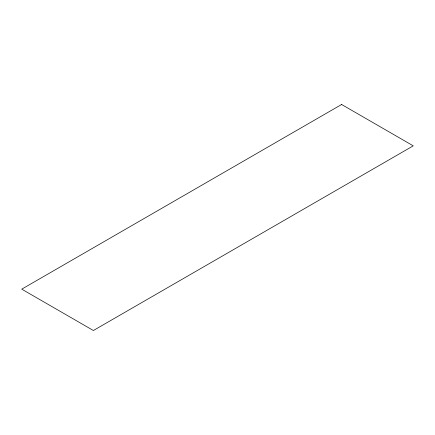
<?xml version="1.0" encoding="UTF-8"?>
<svg xmlns="http://www.w3.org/2000/svg" width="435" height="435" viewBox="0 0 435 435"><rect width="100%" height="100%" fill="white"/><g stroke="black" fill="none" stroke-linecap="round" stroke-linejoin="round"><path stroke-width="0.65" d="M341.616 104.487L21.75 289.155L93.384 330.513L413.25 145.845L341.616 104.487"/></g></svg>
